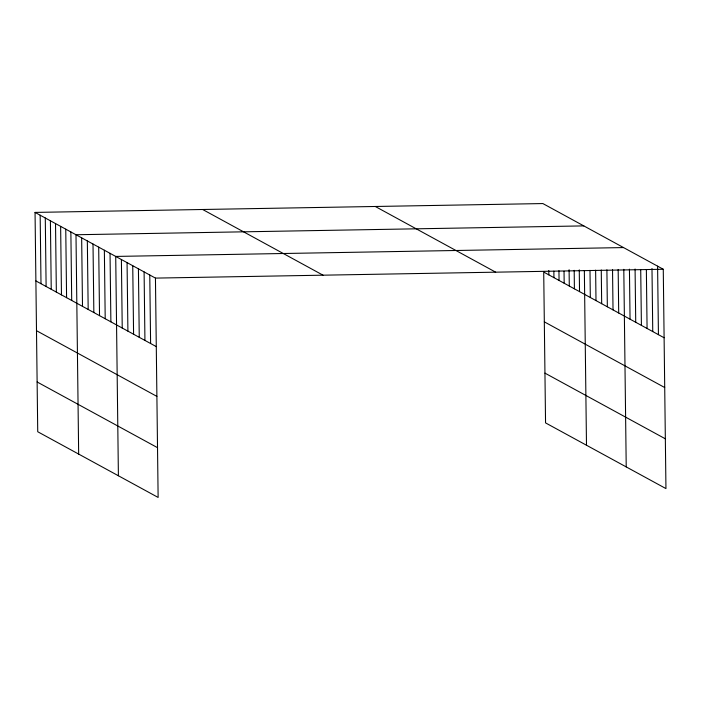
<?xml version="1.0" encoding="UTF-8"?>
<svg xmlns="http://www.w3.org/2000/svg" width="701" height="701" viewBox="0 0 701 701"><rect width="100%" height="100%" fill="white"/><g stroke="black" fill="none" stroke-linecap="round" stroke-linejoin="round"><path stroke-width="1.05" d="M35.05 212.412L155.447 278.104L158.128 497.438L37.731 431.746L35.05 212.412L542.872 203.562L663.269 269.254L665.95 488.588L545.553 422.896L543.713 272.076L664.11 337.768M583.81 225.897L75.988 234.747L78.661 454.082M623.539 247.576L115.718 256.426L118.399 475.76M155.447 278.104L663.269 269.254M375.289 206.48L495.686 272.181M544.318 321.847L664.714 387.539M544.949 373.125L665.345 438.817M202.633 209.485L323.03 275.186M35.891 280.926L156.288 346.618M36.496 330.697L156.893 396.389M37.118 381.975L157.515 447.667M657.591 266.161L658.432 334.675M651.983 268.501L652.754 331.582M646.366 269.754L647.076 328.48M640.723 269.92L641.406 325.387M635.08 269L635.728 322.285M629.437 269.158L630.05 319.192M623.802 269.324L626.221 466.91M618.168 269.491L618.703 312.996M612.534 269.657L613.024 309.895M606.9 269.824L607.346 306.801M601.265 269.99L601.677 303.699M595.622 270.157L595.999 300.606M589.988 270.323L590.321 297.513M584.354 270.49L586.492 445.231M579.263 269.867L579.525 291.616M574.189 270.341L574.408 288.83M569.098 269.719L569.291 286.034M564.033 271.278L564.174 283.239M558.942 270.665L559.065 280.453M553.86 271.138L553.948 277.657M548.778 270.516L548.83 274.871M149.769 275.011L150.61 343.525M144.099 271.909L144.932 340.423M138.421 268.816L139.254 337.33M132.743 265.714L133.584 334.237M127.065 262.621L127.906 331.135M121.396 259.519L122.228 328.042M110.039 253.333L110.881 321.847M104.361 250.231L105.203 318.745M98.692 247.138L99.524 315.652M93.014 244.036L93.846 312.55M87.336 240.942L88.177 309.456M81.658 237.841L82.499 306.355M70.871 231.952L71.704 300.466M65.754 229.166L66.586 297.68M60.636 226.37L61.469 294.884M55.519 223.575L56.352 292.089M50.402 220.789L51.234 289.303M45.285 217.993L46.117 286.507M40.167 215.198L41 283.712"/></g></svg>
